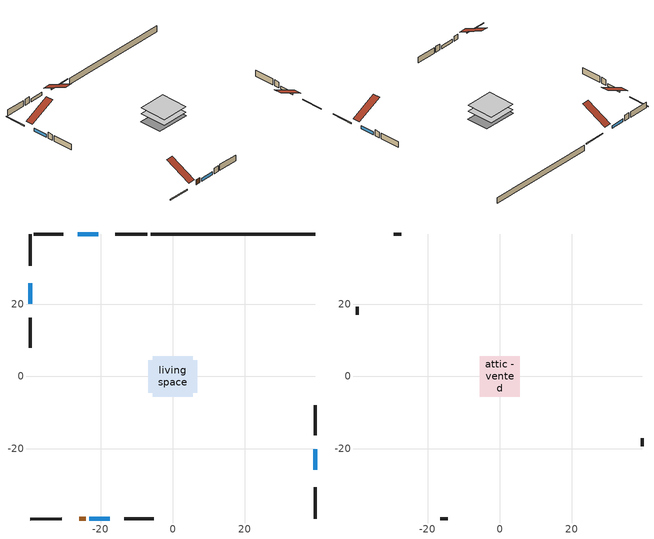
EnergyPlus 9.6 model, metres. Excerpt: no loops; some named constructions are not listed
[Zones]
living space
 floor adiabatic (AdiabaticFloorConstruction): -5.6,-5.6 -5.6,5.6 5.6,5.6 5.6,-5.6 z0.3
 floor foundation (Slab1 construction): -6.86,-4.57 -6.86,4.57 6.86,4.57 6.86,-4.57 z-2.13
 wall outside (RimJoistAreaBasement construction 1): -7.1,39.55 -15.91,39.55 z0.3:0.61
 wall outside (RimJoistAreaBasement construction 3): -39.55,-39.55 -30.74,-39.55 z0.3:0.61
 wall outside (RimJoistAreaBasement construction): -39.55,39.55 -39.55,30.74 z0.3:0.61
 wall outside (RimJoistAreaBasement construction 2): 39.55,-39.55 39.55,-30.74 z0.3:0.61
 wall outside (AdiabaticWallConstruction 1): -25.92,-39.55 -24.09,-39.55 z0.3:2.34
 wall outside (AdiabaticWallConstruction): 39.55,-25.92 39.55,-20.24 / -20.73,39.55 -26.41,39.55 / -23.16,-39.55 -17.48,-39.55 / -39.55,25.92 -39.55,20.24 z0.3:1.52
 wall outside (WallArea construction): -30.41,39.55 -38.62,39.55 / -13.48,-39.55 -5.27,-39.55 / -39.55,16.24 -39.55,8.03 / 39.55,-16.24 39.55,-8.03 z0.3:2.74
 wall foundation (FoundationWall1 construction): 39.55,39.55 -6.17,39.55 z-2.13:0.3
 window (WindowConstruction 2): 39.55,-25.92 39.55,-20.24 z0.3:1.52
 window (WindowConstruction): -20.73,39.55 -26.41,39.55 z0.3:1.52
 window (WindowConstruction 1): -23.16,-39.55 -17.48,-39.55 z0.3:1.52
 window (WindowConstruction 3): -39.55,25.92 -39.55,20.24 z0.3:1.52
 door (Door): -25.92,-39.55 -24.09,-39.55 z0.3:2.34
 ceiling adiabatic (AdiabaticFloorConstruction 1): 5.6,-5.6 5.6,5.6 -5.6,5.6 -5.6,-5.6 z0.3
attic - vented
 floor to living space (FrameFloor1 construction Reversed): -5.6,-5.6 -5.6,5.6 5.6,5.6 5.6,-5.6 z2.74
 wall outside (Wall2 construction): -27.34,39.55 -29.48,39.55 / -16.55,-39.55 -14.41,-39.55 / -39.55,19.31 -39.55,17.17 / 39.55,-19.31 39.55,-17.17 z0.3:2.74
 roof outside (Roof1 construction): -19.8,39.55,2.74 -19.8,28.96,8.04 -16.84,28.96,8.04 -16.84,39.55,2.74; -26.85,-39.55,2.74 -26.85,-28.96,8.04 -29.81,-28.96,8.04 -29.81,-39.55,2.74; -39.55,26.85,2.74 -28.96,26.85,8.04 -28.96,29.81,8.04 -39.55,29.81,2.74; 39.55,-26.85,2.74 28.96,-26.85,8.04 28.96,-29.81,8.04 39.55,-29.81,2.74
[Schedule:Day:Interval]
fridge allday11: No, 01:00, 0.675182, 02:00, 0.658303, 03:00, 0.641423, 04:00, 0.624544, 06:00, 0.607664, 07:00, 0.641423, 08:00, 0.675182, 10:00, 0.692062, 12:00, 0.675182, 15:00, 0.708942, 16:00, 0.692062, 17:00, 0.742701, 18:00, 0.810219, 19:00, 0.843978, 20:00, 0.810219, 21:00, 0.793339, 22:00, 0.77646, 23:00, 0.742701, 24:00, 0.692062
fridge allday12: No, 01:00, 0.610949, 02:00, 0.595675, 03:00, 0.580401, 04:00, 0.565128, 06:00, 0.549854, 07:00, 0.580401, 08:00, 0.610949, 10:00, 0.626223, 12:00, 0.610949, 15:00, 0.641496, 16:00, 0.626223, 17:00, 0.672044, 18:00, 0.733139, 19:00, 0.763686, 20:00, 0.733139, 21:00, 0.717865, 22:00, 0.702591, 23:00, 0.672044, 24:00, 0.626223
Schedule Day 9; Schedule Day 12; Schedule Day 13; cooling season schedule allday1; cooling season schedule allday11; Schedule Day 15; Schedule Day 16; Schedule Day 3; Schedule Day 4: No, 24:00, 0
misc plug loads schedule allday1; misc plug loads schedule allday12: No, 01:00, 0.655649, 02:00, 0.618183, 03:00, 0.599451, 04:00, 0.580718, 05:00, 0.599451, 06:00, 0.618183, 07:00, 0.693115, 08:00, 0.786779, 11:00, 0.805512, 12:00, 0.824245, 14:00, 0.842977, 15:00, 0.824245, 16:00, 0.86171, 17:00, 0.899176, 18:00, 0.974107, 19:00, 0.99284, 20:00, 0.936642, 21:00, 0.880443, 22:00, 0.842977, 23:00, 0.749313, 24:00, 0.674382
misc plug loads schedule allday2: No, 01:00, 0.660377, 02:00, 0.622642, 03:00, 0.603774, 04:00, 0.584906, 05:00, 0.603774, 06:00, 0.622642, 07:00, 0.698113, 08:00, 0.792453, 11:00, 0.811321, 12:00, 0.830189, 14:00, 0.849057, 15:00, 0.830189, 16:00, 0.867925, 17:00, 0.90566, 18:00, 0.981132, 19:00, 1, 20:00, 0.943396, 21:00, 0.886792, 22:00, 0.849057, 23:00, 0.754717, 24:00, 0.679245
misc plug loads schedule allday3; misc plug loads schedule allday5: No, 01:00, 0.521682, 02:00, 0.491872, 03:00, 0.476967, 04:00, 0.462062, 05:00, 0.476967, 06:00, 0.491872, 07:00, 0.551493, 08:00, 0.626019, 11:00, 0.640924, 12:00, 0.655829, 14:00, 0.670734, 15:00, 0.655829, 16:00, 0.68564, 17:00, 0.71545, 18:00, 0.775071, 19:00, 0.789976, 20:00, 0.745261, 21:00, 0.700545, 22:00, 0.670734, 23:00, 0.596208, 24:00, 0.536588
misc plug loads schedule allday4: No, 01:00, 0.519581, 02:00, 0.489891, 03:00, 0.475045, 04:00, 0.4602, 05:00, 0.475045, 06:00, 0.489891, 07:00, 0.549271, 08:00, 0.623497, 11:00, 0.638342, 12:00, 0.653187, 14:00, 0.668033, 15:00, 0.653187, 16:00, 0.682878, 17:00, 0.712568, 18:00, 0.771949, 19:00, 0.786794, 20:00, 0.742258, 21:00, 0.697723, 22:00, 0.668033, 23:00, 0.593807, 24:00, 0.534426
misc plug loads schedule allday6; misc plug loads schedule allday9: No, 01:00, 0.434473, 02:00, 0.409646, 03:00, 0.397232, 04:00, 0.384819, 05:00, 0.397232, 06:00, 0.409646, 07:00, 0.4593, 08:00, 0.521367, 11:00, 0.533781, 12:00, 0.546194, 14:00, 0.558608, 15:00, 0.546194, 16:00, 0.571021, 17:00, 0.595848, 18:00, 0.645502, 19:00, 0.657916, 20:00, 0.620675, 21:00, 0.583435, 22:00, 0.558608, 23:00, 0.49654, 24:00, 0.446886
misc plug loads schedule allday7: No, 01:00, 0.43132, 02:00, 0.406674, 03:00, 0.39435, 04:00, 0.382027, 05:00, 0.39435, 06:00, 0.406674, 07:00, 0.455967, 08:00, 0.517585, 11:00, 0.529908, 12:00, 0.542231, 14:00, 0.554555, 15:00, 0.542231, 16:00, 0.566878, 17:00, 0.591525, 18:00, 0.640819, 19:00, 0.653142, 20:00, 0.616172, 21:00, 0.579202, 22:00, 0.554555, 23:00, 0.492938, 24:00, 0.443644
misc plug loads schedule allday10: No, 01:00, 0.520106, 02:00, 0.490386, 03:00, 0.475526, 04:00, 0.460666, 05:00, 0.475526, 06:00, 0.490386, 07:00, 0.549827, 08:00, 0.624128, 11:00, 0.638988, 12:00, 0.653848, 14:00, 0.668708, 15:00, 0.653848, 16:00, 0.683568, 17:00, 0.713289, 18:00, 0.772729, 19:00, 0.787589, 20:00, 0.743009, 21:00, 0.698428, 22:00, 0.668708, 23:00, 0.594407, 24:00, 0.534966
misc plug loads schedule allday11: No, 01:00, 0.51853, 02:00, 0.4889, 03:00, 0.474085, 04:00, 0.45927, 05:00, 0.474085, 06:00, 0.4889, 07:00, 0.54816, 08:00, 0.622236, 11:00, 0.637051, 12:00, 0.651867, 14:00, 0.666682, 15:00, 0.651867, 16:00, 0.681497, 17:00, 0.711127, 18:00, 0.770388, 19:00, 0.785203, 20:00, 0.740757, 21:00, 0.696312, 22:00, 0.666682, 23:00, 0.592606, 24:00, 0.533345
misc tv schedule weekday1; misc tv schedule weekday12: No, 01:00, 0.101928, 02:00, 0.0495868, 03:00, 0.0247934, 04:00, 0.0192837, 05:00, 0.030303, 06:00, 0.0495868, 07:00, 0.0798898, 08:00, 0.110193, 09:00, 0.134986, 10:00, 0.15978, 11:00, 0.179063, 12:00, 0.198347, 13:00, 0.209366, 14:00, 0.236915, 15:00, 0.250689, 16:00, 0.280992, 17:00, 0.349862, 18:00, 0.429752, 19:00, 0.578512, 20:00, 0.809917, 21:00, 1, 22:00, 0.947658, 23:00, 0.573003, 24:00, 0.247934
misc tv schedule weekend1; misc tv schedule weekend12: No, 01:00, 0.0936057, 02:00, 0.0468029, 03:00, 0.0255288, 04:00, 0.0170192, 05:00, 0.0234014, 06:00, 0.0297836, 07:00, 0.0510577, 08:00, 0.0914783, 09:00, 0.151046, 10:00, 0.199976, 11:00, 0.238269, 12:00, 0.261671, 13:00, 0.280817, 14:00, 0.331875, 15:00, 0.378678, 16:00, 0.416971, 17:00, 0.438245, 18:00, 0.453137, 19:00, 0.533978, 20:00, 0.702043, 21:00, 0.825432, 22:00, 0.76161, 23:00, 0.480793, 24:00, 0.219123
misc tv schedule weekday2: No, 01:00, 0.101211, 02:00, 0.0492379, 03:00, 0.0246189, 04:00, 0.0191481, 05:00, 0.0300898, 06:00, 0.0492379, 07:00, 0.0793277, 08:00, 0.109418, 09:00, 0.134036, 10:00, 0.158655, 11:00, 0.177803, 12:00, 0.196952, 13:00, 0.207893, 14:00, 0.235248, 15:00, 0.248925, 16:00, 0.279015, 17:00, 0.347401, 18:00, 0.426728, 19:00, 0.574442, 20:00, 0.804219, 21:00, 0.992964, 22:00, 0.940991, 23:00, 0.568971, 24:00, 0.246189
misc tv schedule weekend2: No, 01:00, 0.0929471, 02:00, 0.0464736, 03:00, 0.0253492, 04:00, 0.0168995, 05:00, 0.0232368, 06:00, 0.0295741, 07:00, 0.0506984, 08:00, 0.0908347, 09:00, 0.149983, 10:00, 0.198569, 11:00, 0.236593, 12:00, 0.259829, 13:00, 0.278841, 14:00, 0.32954, 15:00, 0.376013, 16:00, 0.414037, 17:00, 0.435162, 18:00, 0.449949, 19:00, 0.530221, 20:00, 0.697103, 21:00, 0.819625, 22:00, 0.756252, 23:00, 0.47741, 24:00, 0.217581
misc tv schedule weekday3; misc tv schedule weekday5: No, 01:00, 0.0861505, 02:00, 0.0419111, 03:00, 0.0209555, 04:00, 0.0162988, 05:00, 0.0256123, 06:00, 0.0419111, 07:00, 0.0675234, 08:00, 0.0931357, 09:00, 0.114091, 10:00, 0.135047, 11:00, 0.151346, 12:00, 0.167644, 13:00, 0.176958, 14:00, 0.200242, 15:00, 0.211884, 16:00, 0.237496, 17:00, 0.295706, 18:00, 0.363229, 19:00, 0.488963, 20:00, 0.684548, 21:00, 0.845207, 22:00, 0.800967, 23:00, 0.484306, 24:00, 0.209555
misc tv schedule weekend3; misc tv schedule weekend5: No, 01:00, 0.0791162, 02:00, 0.0395581, 03:00, 0.0215771, 04:00, 0.0143848, 05:00, 0.019779, 06:00, 0.0251733, 07:00, 0.0431543, 08:00, 0.0773181, 09:00, 0.127665, 10:00, 0.169021, 11:00, 0.201387, 12:00, 0.221166, 13:00, 0.237349, 14:00, 0.280503, 15:00, 0.320061, 16:00, 0.352427, 17:00, 0.370408, 18:00, 0.382994, 19:00, 0.451322, 20:00, 0.593371, 21:00, 0.697661, 22:00, 0.643718, 23:00, 0.40637, 24:00, 0.185204
misc tv schedule weekend4: No, 01:00, 0.0797748, 02:00, 0.0398874, 03:00, 0.0217568, 04:00, 0.0145045, 05:00, 0.0199437, 06:00, 0.0253829, 07:00, 0.0435135, 08:00, 0.0779617, 09:00, 0.128728, 10:00, 0.170428, 11:00, 0.203063, 12:00, 0.223007, 13:00, 0.239324, 14:00, 0.282838, 15:00, 0.322725, 16:00, 0.355361, 17:00, 0.373491, 18:00, 0.386183, 19:00, 0.455079, 20:00, 0.598311, 21:00, 0.703469, 22:00, 0.649077, 23:00, 0.409752, 24:00, 0.186746
misc tv schedule weekday4: No, 01:00, 0.0868677, 02:00, 0.04226, 03:00, 0.02113, 04:00, 0.0164344, 05:00, 0.0258255, 06:00, 0.04226, 07:00, 0.0680855, 08:00, 0.093911, 09:00, 0.115041, 10:00, 0.136171, 11:00, 0.152605, 12:00, 0.16904, 13:00, 0.178431, 14:00, 0.201909, 15:00, 0.213648, 16:00, 0.239473, 17:00, 0.298168, 18:00, 0.366253, 19:00, 0.493033, 20:00, 0.690246, 21:00, 0.852243, 22:00, 0.807635, 23:00, 0.488337, 24:00, 0.2113
misc tv schedule weekday6; misc tv schedule weekday9: No, 01:00, 0.0890192, 02:00, 0.0433067, 03:00, 0.0216533, 04:00, 0.0168415, 05:00, 0.0264652, 06:00, 0.0433067, 07:00, 0.0697718, 08:00, 0.096237, 09:00, 0.11789, 10:00, 0.139544, 11:00, 0.156385, 12:00, 0.173227, 13:00, 0.18285, 14:00, 0.20691, 15:00, 0.218939, 16:00, 0.245404, 17:00, 0.305553, 18:00, 0.375324, 19:00, 0.505244, 20:00, 0.707342, 21:00, 0.873351, 22:00, 0.827638, 23:00, 0.500432, 24:00, 0.216533
misc tv schedule weekend6; misc tv schedule weekend9: No, 01:00, 0.0817507, 02:00, 0.0408753, 03:00, 0.0222956, 04:00, 0.0148638, 05:00, 0.0204377, 06:00, 0.0260116, 07:00, 0.0445913, 08:00, 0.0798927, 09:00, 0.131916, 10:00, 0.174649, 11:00, 0.208093, 12:00, 0.22853, 13:00, 0.245252, 14:00, 0.289843, 15:00, 0.330719, 16:00, 0.364162, 17:00, 0.382742, 18:00, 0.395748, 19:00, 0.46635, 20:00, 0.61313, 21:00, 0.720892, 22:00, 0.665153, 23:00, 0.419901, 24:00, 0.191371
misc tv schedule weekend7: No, 01:00, 0.0819976, 02:00, 0.0409988, 03:00, 0.022363, 04:00, 0.0149087, 05:00, 0.0204994, 06:00, 0.0260902, 07:00, 0.044726, 08:00, 0.0801341, 09:00, 0.132314, 10:00, 0.175177, 11:00, 0.208721, 12:00, 0.229221, 13:00, 0.245993, 14:00, 0.290719, 15:00, 0.331718, 16:00, 0.365262, 17:00, 0.383898, 18:00, 0.396943, 19:00, 0.467759, 20:00, 0.614982, 21:00, 0.72307, 22:00, 0.667163, 23:00, 0.42117, 24:00, 0.191949
misc tv schedule weekday7: No, 01:00, 0.0892882, 02:00, 0.0434375, 03:00, 0.0217187, 04:00, 0.0168924, 05:00, 0.0265451, 06:00, 0.0434375, 07:00, 0.0699826, 08:00, 0.0965278, 09:00, 0.118247, 10:00, 0.139965, 11:00, 0.156858, 12:00, 0.17375, 13:00, 0.183403, 14:00, 0.207535, 15:00, 0.219601, 16:00, 0.246146, 17:00, 0.306476, 18:00, 0.376458, 19:00, 0.506771, 20:00, 0.709479, 21:00, 0.875989, 22:00, 0.830139, 23:00, 0.501944, 24:00, 0.217187
misc tv schedule weekday8: No, 01:00, 0.0860609, 02:00, 0.0418675, 03:00, 0.0209337, 04:00, 0.0162818, 05:00, 0.0255857, 06:00, 0.0418675, 07:00, 0.0674531, 08:00, 0.0930388, 09:00, 0.113973, 10:00, 0.134906, 11:00, 0.151188, 12:00, 0.16747, 13:00, 0.176774, 14:00, 0.200033, 15:00, 0.211663, 16:00, 0.237249, 17:00, 0.295398, 18:00, 0.362851, 19:00, 0.488454, 20:00, 0.683835, 21:00, 0.844327, 22:00, 0.800134, 23:00, 0.483802, 24:00, 0.209337
misc tv schedule weekend8: No, 01:00, 0.0790339, 02:00, 0.0395169, 03:00, 0.0215547, 04:00, 0.0143698, 05:00, 0.0197585, 06:00, 0.0251471, 07:00, 0.0431094, 08:00, 0.0772376, 09:00, 0.127532, 10:00, 0.168845, 11:00, 0.201177, 12:00, 0.220936, 13:00, 0.237102, 14:00, 0.280211, 15:00, 0.319728, 16:00, 0.35206, 17:00, 0.370022, 18:00, 0.382596, 19:00, 0.450852, 20:00, 0.592754, 21:00, 0.696935, 22:00, 0.643048, 23:00, 0.405947, 24:00, 0.185011
misc tv schedule weekday10: No, 01:00, 0.0777237, 02:00, 0.0378116, 03:00, 0.0189058, 04:00, 0.0147045, 05:00, 0.0231071, 06:00, 0.0378116, 07:00, 0.0609186, 08:00, 0.0840257, 09:00, 0.102931, 10:00, 0.121837, 11:00, 0.136542, 12:00, 0.151246, 13:00, 0.159649, 14:00, 0.180655, 15:00, 0.191158, 16:00, 0.214265, 17:00, 0.266782, 18:00, 0.3277, 19:00, 0.441135, 20:00, 0.617589, 21:00, 0.762533, 22:00, 0.722621, 23:00, 0.436933, 24:00, 0.189058
misc tv schedule weekend10: No, 01:00, 0.0713775, 02:00, 0.0356887, 03:00, 0.0194666, 04:00, 0.0129777, 05:00, 0.0178444, 06:00, 0.022711, 07:00, 0.0389332, 08:00, 0.0697552, 09:00, 0.115177, 10:00, 0.152488, 11:00, 0.181688, 12:00, 0.199532, 13:00, 0.214132, 14:00, 0.253066, 15:00, 0.288754, 16:00, 0.317954, 17:00, 0.334176, 18:00, 0.345532, 19:00, 0.407176, 20:00, 0.535331, 21:00, 0.629419, 22:00, 0.580753, 23:00, 0.366621, 24:00, 0.167088
misc tv schedule weekday11: No, 01:00, 0.0770962, 02:00, 0.0375063, 03:00, 0.0187531, 04:00, 0.0145858, 05:00, 0.0229205, 06:00, 0.0375063, 07:00, 0.0604268, 08:00, 0.0833473, 09:00, 0.1021, 10:00, 0.120854, 11:00, 0.135439, 12:00, 0.150025, 13:00, 0.15836, 14:00, 0.179197, 15:00, 0.189615, 16:00, 0.212536, 17:00, 0.264628, 18:00, 0.325054, 19:00, 0.437573, 20:00, 0.612602, 21:00, 0.756376, 22:00, 0.716786, 23:00, 0.433406, 24:00, 0.187531
misc tv schedule weekend11: No, 01:00, 0.0708012, 02:00, 0.0354006, 03:00, 0.0193094, 04:00, 0.0128729, 05:00, 0.0177003, 06:00, 0.0225276, 07:00, 0.0386188, 08:00, 0.0691921, 09:00, 0.114247, 10:00, 0.151257, 11:00, 0.180221, 12:00, 0.197921, 13:00, 0.212404, 14:00, 0.251022, 15:00, 0.286423, 16:00, 0.315387, 17:00, 0.331478, 18:00, 0.342742, 19:00, 0.403889, 20:00, 0.531009, 21:00, 0.624338, 22:00, 0.576064, 23:00, 0.363661, 24:00, 0.165739
cooling season schedule allday5; natural vent avail schedule day: No, 24:00, 1
exterior lighting schedule weekday1; exterior lighting schedule weekday12: No, 05:00, 0.434959, 06:00, 0.349858, 07:00, 0.330947, 08:00, 0.321491, 09:00, 0.312035, 10:00, 0.264757, 11:00, 0.208024, 12:00, 0.141834, 13:00, 0.113467, 15:00, 0.104012, 16:00, 0.113467, 17:00, 0.179657, 18:00, 0.349858, 19:00, 0.463325, 20:00, 0.614615, 21:00, 0.860461, 22:00, 0.99284, 23:00, 0.860461, 24:00, 0.595704
exterior lighting schedule weekday10: No, 05:00, 0.345039, 06:00, 0.277532, 07:00, 0.26253, 08:00, 0.255029, 09:00, 0.247528, 10:00, 0.210024, 11:00, 0.165019, 12:00, 0.112513, 13:00, 0.0900102, 15:00, 0.0825094, 16:00, 0.0900102, 17:00, 0.142516, 18:00, 0.277532, 19:00, 0.367542, 20:00, 0.487555, 21:00, 0.682578, 22:00, 0.787589, 23:00, 0.682578, 24:00, 0.472554
exterior lighting schedule weekday11: No, 05:00, 0.343994, 06:00, 0.276691, 07:00, 0.261734, 08:00, 0.254256, 09:00, 0.246778, 10:00, 0.209387, 11:00, 0.164519, 12:00, 0.112172, 13:00, 0.0897375, 15:00, 0.0822593, 16:00, 0.0897375, 17:00, 0.142084, 18:00, 0.276691, 19:00, 0.366428, 20:00, 0.486078, 21:00, 0.680509, 22:00, 0.785203, 23:00, 0.680509, 24:00, 0.471122
exterior lighting schedule weekday2: No, 05:00, 0.438095, 06:00, 0.352381, 07:00, 0.333333, 08:00, 0.32381, 09:00, 0.314286, 10:00, 0.266667, 11:00, 0.209524, 12:00, 0.142857, 13:00, 0.114286, 15:00, 0.104762, 16:00, 0.114286, 17:00, 0.180952, 18:00, 0.352381, 19:00, 0.466667, 20:00, 0.619048, 21:00, 0.866667, 22:00, 1, 23:00, 0.866667, 24:00, 0.6
exterior lighting schedule weekday3; exterior lighting schedule weekday5: No, 05:00, 0.346085, 06:00, 0.278373, 07:00, 0.263325, 08:00, 0.255802, 09:00, 0.248278, 10:00, 0.21066, 11:00, 0.165519, 12:00, 0.112854, 13:00, 0.090283, 15:00, 0.0827594, 16:00, 0.090283, 17:00, 0.142948, 18:00, 0.278373, 19:00, 0.368656, 20:00, 0.489033, 21:00, 0.684646, 22:00, 0.789976, 23:00, 0.684646, 24:00, 0.473986
exterior lighting schedule weekday4: No, 05:00, 0.344691, 06:00, 0.277251, 07:00, 0.262265, 08:00, 0.254771, 09:00, 0.247278, 10:00, 0.209812, 11:00, 0.164852, 12:00, 0.112399, 13:00, 0.0899193, 15:00, 0.082426, 16:00, 0.0899193, 17:00, 0.142372, 18:00, 0.277251, 19:00, 0.367171, 20:00, 0.487063, 21:00, 0.681888, 22:00, 0.786794, 23:00, 0.681888, 24:00, 0.472076
exterior lighting schedule weekday6; exterior lighting schedule weekday9: No, 05:00, 0.28823, 06:00, 0.231837, 07:00, 0.219305, 08:00, 0.213039, 09:00, 0.206773, 10:00, 0.175444, 11:00, 0.137849, 12:00, 0.093988, 13:00, 0.0751904, 15:00, 0.0689245, 16:00, 0.0751904, 17:00, 0.119051, 18:00, 0.231837, 19:00, 0.307027, 20:00, 0.407281, 21:00, 0.570194, 22:00, 0.657916, 23:00, 0.570194, 24:00, 0.394749
exterior lighting schedule weekday7: No, 05:00, 0.286139, 06:00, 0.230155, 07:00, 0.217714, 08:00, 0.211494, 09:00, 0.205273, 10:00, 0.174171, 11:00, 0.136849, 12:00, 0.0933061, 13:00, 0.0746448, 15:00, 0.0684244, 16:00, 0.0746448, 17:00, 0.118188, 18:00, 0.230155, 19:00, 0.3048, 20:00, 0.404326, 21:00, 0.566057, 22:00, 0.653142, 23:00, 0.566057, 24:00, 0.391885
exterior lighting schedule weekend1; exterior lighting schedule weekend12: No, 02:00, 0.434959, 04:00, 0.425503, 05:00, 0.434959, 06:00, 0.425503, 07:00, 0.416047, 08:00, 0.38768, 09:00, 0.340402, 10:00, 0.283669, 11:00, 0.226935, 12:00, 0.15129, 13:00, 0.113467, 15:00, 0.104012, 16:00, 0.113467, 17:00, 0.179657, 18:00, 0.359314, 19:00, 0.45387, 20:00, 0.567337, 21:00, 0.784816, 22:00, 0.926651, 23:00, 0.803728, 24:00, 0.557882
exterior lighting schedule weekend10: No, 02:00, 0.345039, 04:00, 0.337538, 05:00, 0.345039, 06:00, 0.337538, 07:00, 0.330038, 08:00, 0.307535, 09:00, 0.270031, 10:00, 0.225026, 11:00, 0.18002, 12:00, 0.120014, 13:00, 0.0900102, 15:00, 0.0825094, 16:00, 0.0900102, 17:00, 0.142516, 18:00, 0.285032, 19:00, 0.360041, 20:00, 0.450051, 21:00, 0.622571, 22:00, 0.735084, 23:00, 0.637572, 24:00, 0.44255
exterior lighting schedule weekend11: No, 02:00, 0.343994, 04:00, 0.336516, 05:00, 0.343994, 06:00, 0.336516, 07:00, 0.329037, 08:00, 0.306603, 09:00, 0.269212, 10:00, 0.224344, 11:00, 0.179475, 12:00, 0.11965, 13:00, 0.0897375, 15:00, 0.0822593, 16:00, 0.0897375, 17:00, 0.142084, 18:00, 0.284169, 19:00, 0.35895, 20:00, 0.448687, 21:00, 0.620684, 22:00, 0.732856, 23:00, 0.63564, 24:00, 0.441209
exterior lighting schedule weekend2: No, 02:00, 0.438095, 04:00, 0.428571, 05:00, 0.438095, 06:00, 0.428571, 07:00, 0.419048, 08:00, 0.390476, 09:00, 0.342857, 10:00, 0.285714, 11:00, 0.228571, 12:00, 0.152381, 13:00, 0.114286, 15:00, 0.104762, 16:00, 0.114286, 17:00, 0.180952, 18:00, 0.361905, 19:00, 0.457143, 20:00, 0.571429, 21:00, 0.790476, 22:00, 0.933333, 23:00, 0.809524, 24:00, 0.561905
exterior lighting schedule weekend3; exterior lighting schedule weekend5: No, 02:00, 0.346085, 04:00, 0.338561, 05:00, 0.346085, 06:00, 0.338561, 07:00, 0.331038, 08:00, 0.308467, 09:00, 0.270849, 10:00, 0.225707, 11:00, 0.180566, 12:00, 0.120377, 13:00, 0.090283, 15:00, 0.0827594, 16:00, 0.090283, 17:00, 0.142948, 18:00, 0.285896, 19:00, 0.361132, 20:00, 0.451415, 21:00, 0.624457, 22:00, 0.737311, 23:00, 0.639504, 24:00, 0.443891
exterior lighting schedule weekend4: No, 02:00, 0.344691, 04:00, 0.337197, 05:00, 0.344691, 06:00, 0.337197, 07:00, 0.329704, 08:00, 0.307224, 09:00, 0.269758, 10:00, 0.224798, 11:00, 0.179839, 12:00, 0.119892, 13:00, 0.0899193, 15:00, 0.082426, 16:00, 0.0899193, 17:00, 0.142372, 18:00, 0.284744, 19:00, 0.359677, 20:00, 0.449597, 21:00, 0.621942, 22:00, 0.734341, 23:00, 0.636928, 24:00, 0.442103
exterior lighting schedule weekend6; exterior lighting schedule weekend9: No, 02:00, 0.28823, 04:00, 0.281964, 05:00, 0.28823, 06:00, 0.281964, 07:00, 0.275698, 08:00, 0.2569, 09:00, 0.225571, 10:00, 0.187976, 11:00, 0.150381, 12:00, 0.100254, 13:00, 0.0751904, 15:00, 0.0689245, 16:00, 0.0751904, 17:00, 0.119051, 18:00, 0.238103, 19:00, 0.300761, 20:00, 0.375952, 21:00, 0.520067, 22:00, 0.614055, 23:00, 0.532598, 24:00, 0.369686
exterior lighting schedule weekend7: No, 02:00, 0.286139, 04:00, 0.279918, 05:00, 0.286139, 06:00, 0.279918, 07:00, 0.273698, 08:00, 0.255037, 09:00, 0.223935, 10:00, 0.186612, 11:00, 0.14929, 12:00, 0.0995265, 13:00, 0.0746448, 15:00, 0.0684244, 16:00, 0.0746448, 17:00, 0.118188, 18:00, 0.236375, 19:00, 0.298579, 20:00, 0.373224, 21:00, 0.516294, 22:00, 0.6096, 23:00, 0.528734, 24:00, 0.367004
trans schedule winter=0.85 summer=0.7 allday1; trans schedule winter=0.85 summer=0.7 allday11: No, 24:00, 0.85
trans schedule winter=0.85 summer=0.7 allday5: No, 24:00, 0.7
[Schedule:Week:Daily]
fridge Week Rule - Nov25-Dec1: fridge allday11, fridge allday11, fridge allday11, fridge allday11, fridge allday11, fridge allday11, fridge allday12, Schedule Day 9, Schedule Day 9, Schedule Day 9, Schedule Day 9, Schedule Day 9
fridge Week Rule - Dec2-Dec31: fridge allday12, fridge allday12, fridge allday12, fridge allday12, fridge allday12, fridge allday12, fridge allday12, Schedule Day 9, Schedule Day 9, Schedule Day 9, Schedule Day 9, Schedule Day 9
misc plug loads schedule Week Rule - Jan1-Jan27: misc plug loads schedule allday1, misc plug loads schedule allday1, misc plug loads schedule allday1, misc plug loads schedule allday1, misc plug loads schedule allday1, misc plug loads schedule allday1, misc plug loads schedule allday1, Schedule Day 12, Schedule Day 12, Schedule Day 12, Schedule Day 12, Schedule Day 12
misc plug loads schedule Week Rule - Jan28-Feb3: misc plug loads schedule allday1, misc plug loads schedule allday1, misc plug loads schedule allday1, misc plug loads schedule allday1, misc plug loads schedule allday2, misc plug loads schedule allday2, misc plug loads schedule allday2, Schedule Day 12, Schedule Day 12, Schedule Day 12, Schedule Day 12, Schedule Day 12
misc plug loads schedule Week Rule - Feb4-Feb24: misc plug loads schedule allday2, misc plug loads schedule allday2, misc plug loads schedule allday2, misc plug loads schedule allday2, misc plug loads schedule allday2, misc plug loads schedule allday2, misc plug loads schedule allday2, Schedule Day 12, Schedule Day 12, Schedule Day 12, Schedule Day 12, Schedule Day 12
misc plug loads schedule Week Rule - Feb25-Mar3: misc plug loads schedule allday2, misc plug loads schedule allday2, misc plug loads schedule allday2, misc plug loads schedule allday2, misc plug loads schedule allday3, misc plug loads schedule allday3, misc plug loads schedule allday3, Schedule Day 12, Schedule Day 12, Schedule Day 12, Schedule Day 12, Schedule Day 12
misc plug loads schedule Week Rule - Mar4-Mar31: misc plug loads schedule allday3, misc plug loads schedule allday3, misc plug loads schedule allday3, misc plug loads schedule allday3, misc plug loads schedule allday3, misc plug loads schedule allday3, misc plug loads schedule allday3, Schedule Day 12, Schedule Day 12, Schedule Day 12, Schedule Day 12, Schedule Day 12
misc plug loads schedule Week Rule - Apr1-Apr28: misc plug loads schedule allday4, misc plug loads schedule allday4, misc plug loads schedule allday4, misc plug loads schedule allday4, misc plug loads schedule allday4, misc plug loads schedule allday4, misc plug loads schedule allday4, Schedule Day 12, Schedule Day 12, Schedule Day 12, Schedule Day 12, Schedule Day 12
misc plug loads schedule Week Rule - Apr29-May5: misc plug loads schedule allday4, misc plug loads schedule allday4, misc plug loads schedule allday5, misc plug loads schedule allday5, misc plug loads schedule allday5, misc plug loads schedule allday5, misc plug loads schedule allday5, Schedule Day 12, Schedule Day 12, Schedule Day 12, Schedule Day 12, Schedule Day 12
misc plug loads schedule Week Rule - May6-May26: misc plug loads schedule allday5, misc plug loads schedule allday5, misc plug loads schedule allday5, misc plug loads schedule allday5, misc plug loads schedule allday5, misc plug loads schedule allday5, misc plug loads schedule allday5, Schedule Day 12, Schedule Day 12, Schedule Day 12, Schedule Day 12, Schedule Day 12
misc plug loads schedule Week Rule - May27-Jun2: misc plug loads schedule allday5, misc plug loads schedule allday5, misc plug loads schedule allday5, misc plug loads schedule allday5, misc plug loads schedule allday5, misc plug loads schedule allday6, misc plug loads schedule allday6, Schedule Day 12, Schedule Day 12, Schedule Day 12, Schedule Day 12, Schedule Day 12
misc plug loads schedule Week Rule - Jun3-Jun30: misc plug loads schedule allday6, misc plug loads schedule allday6, misc plug loads schedule allday6, misc plug loads schedule allday6, misc plug loads schedule allday6, misc plug loads schedule allday6, misc plug loads schedule allday6, Schedule Day 12, Schedule Day 12, Schedule Day 12, Schedule Day 12, Schedule Day 12
misc plug loads schedule Week Rule - Jul1-Aug25: misc plug loads schedule allday7, misc plug loads schedule allday7, misc plug loads schedule allday7, misc plug loads schedule allday7, misc plug loads schedule allday7, misc plug loads schedule allday7, misc plug loads schedule allday7, Schedule Day 12, Schedule Day 12, Schedule Day 12, Schedule Day 12, Schedule Day 12
misc plug loads schedule Week Rule - Aug26-Sep1: misc plug loads schedule allday7, misc plug loads schedule allday7, misc plug loads schedule allday7, misc plug loads schedule allday7, misc plug loads schedule allday7, misc plug loads schedule allday7, misc plug loads schedule allday9, Schedule Day 12, Schedule Day 12, Schedule Day 12, Schedule Day 12, Schedule Day 12
misc plug loads schedule Week Rule - Sep2-Sep29: misc plug loads schedule allday9, misc plug loads schedule allday9, misc plug loads schedule allday9, misc plug loads schedule allday9, misc plug loads schedule allday9, misc plug loads schedule allday9, misc plug loads schedule allday9, Schedule Day 12, Schedule Day 12, Schedule Day 12, Schedule Day 12, Schedule Day 12
misc plug loads schedule Week Rule - Sep30-Oct6: misc plug loads schedule allday9, misc plug loads schedule allday10, misc plug loads schedule allday10, misc plug loads schedule allday10, misc plug loads schedule allday10, misc plug loads schedule allday10, misc plug loads schedule allday10, Schedule Day 12, Schedule Day 12, Schedule Day 12, Schedule Day 12, Schedule Day 12
misc plug loads schedule Week Rule - Oct7-Oct27: misc plug loads schedule allday10, misc plug loads schedule allday10, misc plug loads schedule allday10, misc plug loads schedule allday10, misc plug loads schedule allday10, misc plug loads schedule allday10, misc plug loads schedule allday10, Schedule Day 12, Schedule Day 12, Schedule Day 12, Schedule Day 12, Schedule Day 12
misc plug loads schedule Week Rule - Oct28-Nov3: misc plug loads schedule allday10, misc plug loads schedule allday10, misc plug loads schedule allday10, misc plug loads schedule allday10, misc plug loads schedule allday11, misc plug loads schedule allday11, misc plug loads schedule allday11, Schedule Day 12, Schedule Day 12, Schedule Day 12, Schedule Day 12, Schedule Day 12
misc plug loads schedule Week Rule - Nov4-Nov24: misc plug loads schedule allday11, misc plug loads schedule allday11, misc plug loads schedule allday11, misc plug loads schedule allday11, misc plug loads schedule allday11, misc plug loads schedule allday11, misc plug loads schedule allday11, Schedule Day 12, Schedule Day 12, Schedule Day 12, Schedule Day 12, Schedule Day 12
misc plug loads schedule Week Rule - Nov25-Dec1: misc plug loads schedule allday11, misc plug loads schedule allday11, misc plug loads schedule allday11, misc plug loads schedule allday11, misc plug loads schedule allday11, misc plug loads schedule allday11, misc plug loads schedule allday12, Schedule Day 12, Schedule Day 12, Schedule Day 12, Schedule Day 12, Schedule Day 12
misc plug loads schedule Week Rule - Dec2-Dec31: misc plug loads schedule allday12, misc plug loads schedule allday12, misc plug loads schedule allday12, misc plug loads schedule allday12, misc plug loads schedule allday12, misc plug loads schedule allday12, misc plug loads schedule allday12, Schedule Day 12, Schedule Day 12, Schedule Day 12, Schedule Day 12, Schedule Day 12
misc tv schedule Week Rule - Jan1-Jan6: misc tv schedule weekday1, misc tv schedule weekday1, misc tv schedule weekday1, misc tv schedule weekday1, misc tv schedule weekday1, misc tv schedule weekday1, misc tv schedule weekend1, Schedule Day 13, Schedule Day 13, Schedule Day 13, Schedule Day 13, Schedule Day 13
misc tv schedule Week Rule - Jan7-Jan27: misc tv schedule weekend1, misc tv schedule weekday1, misc tv schedule weekday1, misc tv schedule weekday1, misc tv schedule weekday1, misc tv schedule weekday1, misc tv schedule weekend1, Schedule Day 13, Schedule Day 13, Schedule Day 13, Schedule Day 13, Schedule Day 13
misc tv schedule Week Rule - Jan28-Feb3: misc tv schedule weekend1, misc tv schedule weekday1, misc tv schedule weekday1, misc tv schedule weekday1, misc tv schedule weekday2, misc tv schedule weekday2, misc tv schedule weekend2, Schedule Day 13, Schedule Day 13, Schedule Day 13, Schedule Day 13, Schedule Day 13
misc tv schedule Week Rule - Feb4-Feb24: misc tv schedule weekend2, misc tv schedule weekday2, misc tv schedule weekday2, misc tv schedule weekday2, misc tv schedule weekday2, misc tv schedule weekday2, misc tv schedule weekend2, Schedule Day 13, Schedule Day 13, Schedule Day 13, Schedule Day 13, Schedule Day 13
misc tv schedule Week Rule - Feb25-Mar3: misc tv schedule weekend2, misc tv schedule weekday2, misc tv schedule weekday2, misc tv schedule weekday2, misc tv schedule weekday3, misc tv schedule weekday3, misc tv schedule weekend3, Schedule Day 13, Schedule Day 13, Schedule Day 13, Schedule Day 13, Schedule Day 13
misc tv schedule Week Rule - Mar4-Mar31: misc tv schedule weekend3, misc tv schedule weekday3, misc tv schedule weekday3, misc tv schedule weekday3, misc tv schedule weekday3, misc tv schedule weekday3, misc tv schedule weekend3, Schedule Day 13, Schedule Day 13, Schedule Day 13, Schedule Day 13, Schedule Day 13
misc tv schedule Week Rule - Apr1-Apr28: misc tv schedule weekend4, misc tv schedule weekday4, misc tv schedule weekday4, misc tv schedule weekday4, misc tv schedule weekday4, misc tv schedule weekday4, misc tv schedule weekend4, Schedule Day 13, Schedule Day 13, Schedule Day 13, Schedule Day 13, Schedule Day 13
misc tv schedule Week Rule - Apr29-May5: misc tv schedule weekend4, misc tv schedule weekday4, misc tv schedule weekday5, misc tv schedule weekday5, misc tv schedule weekday5, misc tv schedule weekday5, misc tv schedule weekend5, Schedule Day 13, Schedule Day 13, Schedule Day 13, Schedule Day 13, Schedule Day 13
misc tv schedule Week Rule - May6-May26: misc tv schedule weekend5, misc tv schedule weekday5, misc tv schedule weekday5, misc tv schedule weekday5, misc tv schedule weekday5, misc tv schedule weekday5, misc tv schedule weekend5, Schedule Day 13, Schedule Day 13, Schedule Day 13, Schedule Day 13, Schedule Day 13
misc tv schedule Week Rule - May27-Jun2: misc tv schedule weekend5, misc tv schedule weekday5, misc tv schedule weekday5, misc tv schedule weekday5, misc tv schedule weekday5, misc tv schedule weekday6, misc tv schedule weekend6, Schedule Day 13, Schedule Day 13, Schedule Day 13, Schedule Day 13, Schedule Day 13
misc tv schedule Week Rule - Jun3-Jun30: misc tv schedule weekend6, misc tv schedule weekday6, misc tv schedule weekday6, misc tv schedule weekday6, misc tv schedule weekday6, misc tv schedule weekday6, misc tv schedule weekend6, Schedule Day 13, Schedule Day 13, Schedule Day 13, Schedule Day 13, Schedule Day 13
misc tv schedule Week Rule - Jul1-Jul28: misc tv schedule weekend7, misc tv schedule weekday7, misc tv schedule weekday7, misc tv schedule weekday7, misc tv schedule weekday7, misc tv schedule weekday7, misc tv schedule weekend7, Schedule Day 13, Schedule Day 13, Schedule Day 13, Schedule Day 13, Schedule Day 13
misc tv schedule Week Rule - Jul29-Aug4: misc tv schedule weekend7, misc tv schedule weekday7, misc tv schedule weekday7, misc tv schedule weekday8, misc tv schedule weekday8, misc tv schedule weekday8, misc tv schedule weekend8, Schedule Day 13, Schedule Day 13, Schedule Day 13, Schedule Day 13, Schedule Day 13
misc tv schedule Week Rule - Aug5-Aug25: misc tv schedule weekend8, misc tv schedule weekday8, misc tv schedule weekday8, misc tv schedule weekday8, misc tv schedule weekday8, misc tv schedule weekday8, misc tv schedule weekend8, Schedule Day 13, Schedule Day 13, Schedule Day 13, Schedule Day 13, Schedule Day 13
misc tv schedule Week Rule - Aug26-Sep1: misc tv schedule weekend8, misc tv schedule weekday8, misc tv schedule weekday8, misc tv schedule weekday8, misc tv schedule weekday8, misc tv schedule weekday8, misc tv schedule weekend9, Schedule Day 13, Schedule Day 13, Schedule Day 13, Schedule Day 13, Schedule Day 13
misc tv schedule Week Rule - Sep2-Sep29: misc tv schedule weekend9, misc tv schedule weekday9, misc tv schedule weekday9, misc tv schedule weekday9, misc tv schedule weekday9, misc tv schedule weekday9, misc tv schedule weekend9, Schedule Day 13, Schedule Day 13, Schedule Day 13, Schedule Day 13, Schedule Day 13
misc tv schedule Week Rule - Sep30-Oct6: misc tv schedule weekend9, misc tv schedule weekday10, misc tv schedule weekday10, misc tv schedule weekday10, misc tv schedule weekday10, misc tv schedule weekday10, misc tv schedule weekend10, Schedule Day 13, Schedule Day 13, Schedule Day 13, Schedule Day 13, Schedule Day 13
misc tv schedule Week Rule - Oct7-Oct27: misc tv schedule weekend10, misc tv schedule weekday10, misc tv schedule weekday10, misc tv schedule weekday10, misc tv schedule weekday10, misc tv schedule weekday10, misc tv schedule weekend10, Schedule Day 13, Schedule Day 13, Schedule Day 13, Schedule Day 13, Schedule Day 13
misc tv schedule Week Rule - Oct28-Nov3: misc tv schedule weekend10, misc tv schedule weekday10, misc tv schedule weekday10, misc tv schedule weekday10, misc tv schedule weekday11, misc tv schedule weekday11, misc tv schedule weekend11, Schedule Day 13, Schedule Day 13, Schedule Day 13, Schedule Day 13, Schedule Day 13
misc tv schedule Week Rule - Nov4-Nov24: misc tv schedule weekend11, misc tv schedule weekday11, misc tv schedule weekday11, misc tv schedule weekday11, misc tv schedule weekday11, misc tv schedule weekday11, misc tv schedule weekend11, Schedule Day 13, Schedule Day 13, Schedule Day 13, Schedule Day 13, Schedule Day 13
misc tv schedule Week Rule - Nov25-Dec1: misc tv schedule weekend11, misc tv schedule weekday11, misc tv schedule weekday11, misc tv schedule weekday11, misc tv schedule weekday11, misc tv schedule weekday11, misc tv schedule weekend12, Schedule Day 13, Schedule Day 13, Schedule Day 13, Schedule Day 13, Schedule Day 13
misc tv schedule Week Rule - Dec2-Dec31: misc tv schedule weekend12, misc tv schedule weekday12, misc tv schedule weekday12, misc tv schedule weekday12, misc tv schedule weekday12, misc tv schedule weekday12, misc tv schedule weekend12, Schedule Day 13, Schedule Day 13, Schedule Day 13, Schedule Day 13, Schedule Day 13
cooling season schedule Week Rule - Jan1-Apr28: cooling season schedule allday1, cooling season schedule allday1, cooling season schedule allday1, cooling season schedule allday1, cooling season schedule allday1, cooling season schedule allday1, cooling season schedule allday1, Schedule Day 3, Schedule Day 3, Schedule Day 3, Schedule Day 3, Schedule Day 3
cooling season schedule Week Rule - Apr29-May5: cooling season schedule allday1, cooling season schedule allday1, cooling season schedule allday5, cooling season schedule allday5, cooling season schedule allday5, cooling season schedule allday5, cooling season schedule allday5, Schedule Day 3, Schedule Day 3, Schedule Day 3, Schedule Day 3, Schedule Day 3
cooling season schedule Week Rule - May6-Oct27: cooling season schedule allday5, cooling season schedule allday5, cooling season schedule allday5, cooling season schedule allday5, cooling season schedule allday5, cooling season schedule allday5, cooling season schedule allday5, Schedule Day 3, Schedule Day 3, Schedule Day 3, Schedule Day 3, Schedule Day 3
cooling season schedule Week Rule - Oct28-Nov3: cooling season schedule allday5, cooling season schedule allday5, cooling season schedule allday5, cooling season schedule allday5, cooling season schedule allday11, cooling season schedule allday11, cooling season schedule allday11, Schedule Day 3, Schedule Day 3, Schedule Day 3, Schedule Day 3, Schedule Day 3
cooling season schedule Week Rule - Nov4-Dec31: cooling season schedule allday11, cooling season schedule allday11, cooling season schedule allday11, cooling season schedule allday11, cooling season schedule allday11, cooling season schedule allday11, cooling season schedule allday11, Schedule Day 3, Schedule Day 3, Schedule Day 3, Schedule Day 3, Schedule Day 3
exterior lighting schedule Week Rule - Jan1-Jan6: exterior lighting schedule weekday1, exterior lighting schedule weekday1, exterior lighting schedule weekday1, exterior lighting schedule weekday1, exterior lighting schedule weekday1, exterior lighting schedule weekday1, exterior lighting schedule weekend1, Schedule Day 15, Schedule Day 15, Schedule Day 15, Schedule Day 15, Schedule Day 15
exterior lighting schedule Week Rule - Jan7-Jan27: exterior lighting schedule weekend1, exterior lighting schedule weekday1, exterior lighting schedule weekday1, exterior lighting schedule weekday1, exterior lighting schedule weekday1, exterior lighting schedule weekday1, exterior lighting schedule weekend1, Schedule Day 15, Schedule Day 15, Schedule Day 15, Schedule Day 15, Schedule Day 15
exterior lighting schedule Week Rule - Jan28-Feb3: exterior lighting schedule weekend1, exterior lighting schedule weekday1, exterior lighting schedule weekday1, exterior lighting schedule weekday1, exterior lighting schedule weekday2, exterior lighting schedule weekday2, exterior lighting schedule weekend2, Schedule Day 15, Schedule Day 15, Schedule Day 15, Schedule Day 15, Schedule Day 15
exterior lighting schedule Week Rule - Feb4-Feb24: exterior lighting schedule weekend2, exterior lighting schedule weekday2, exterior lighting schedule weekday2, exterior lighting schedule weekday2, exterior lighting schedule weekday2, exterior lighting schedule weekday2, exterior lighting schedule weekend2, Schedule Day 15, Schedule Day 15, Schedule Day 15, Schedule Day 15, Schedule Day 15
exterior lighting schedule Week Rule - Feb25-Mar3: exterior lighting schedule weekend2, exterior lighting schedule weekday2, exterior lighting schedule weekday2, exterior lighting schedule weekday2, exterior lighting schedule weekday3, exterior lighting schedule weekday3, exterior lighting schedule weekend3, Schedule Day 15, Schedule Day 15, Schedule Day 15, Schedule Day 15, Schedule Day 15
exterior lighting schedule Week Rule - Mar4-Mar31: exterior lighting schedule weekend3, exterior lighting schedule weekday3, exterior lighting schedule weekday3, exterior lighting schedule weekday3, exterior lighting schedule weekday3, exterior lighting schedule weekday3, exterior lighting schedule weekend3, Schedule Day 15, Schedule Day 15, Schedule Day 15, Schedule Day 15, Schedule Day 15
exterior lighting schedule Week Rule - Apr1-Apr28: exterior lighting schedule weekend4, exterior lighting schedule weekday4, exterior lighting schedule weekday4, exterior lighting schedule weekday4, exterior lighting schedule weekday4, exterior lighting schedule weekday4, exterior lighting schedule weekend4, Schedule Day 15, Schedule Day 15, Schedule Day 15, Schedule Day 15, Schedule Day 15
exterior lighting schedule Week Rule - Apr29-May5: exterior lighting schedule weekend4, exterior lighting schedule weekday4, exterior lighting schedule weekday5, exterior lighting schedule weekday5, exterior lighting schedule weekday5, exterior lighting schedule weekday5, exterior lighting schedule weekend5, Schedule Day 15, Schedule Day 15, Schedule Day 15, Schedule Day 15, Schedule Day 15
exterior lighting schedule Week Rule - May6-May26: exterior lighting schedule weekend5, exterior lighting schedule weekday5, exterior lighting schedule weekday5, exterior lighting schedule weekday5, exterior lighting schedule weekday5, exterior lighting schedule weekday5, exterior lighting schedule weekend5, Schedule Day 15, Schedule Day 15, Schedule Day 15, Schedule Day 15, Schedule Day 15
exterior lighting schedule Week Rule - May27-Jun2: exterior lighting schedule weekend5, exterior lighting schedule weekday5, exterior lighting schedule weekday5, exterior lighting schedule weekday5, exterior lighting schedule weekday5, exterior lighting schedule weekday6, exterior lighting schedule weekend6, Schedule Day 15, Schedule Day 15, Schedule Day 15, Schedule Day 15, Schedule Day 15
exterior lighting schedule Week Rule - Jun3-Jun30: exterior lighting schedule weekend6, exterior lighting schedule weekday6, exterior lighting schedule weekday6, exterior lighting schedule weekday6, exterior lighting schedule weekday6, exterior lighting schedule weekday6, exterior lighting schedule weekend6, Schedule Day 15, Schedule Day 15, Schedule Day 15, Schedule Day 15, Schedule Day 15
exterior lighting schedule Week Rule - Jul1-Aug25: exterior lighting schedule weekend7, exterior lighting schedule weekday7, exterior lighting schedule weekday7, exterior lighting schedule weekday7, exterior lighting schedule weekday7, exterior lighting schedule weekday7, exterior lighting schedule weekend7, Schedule Day 15, Schedule Day 15, Schedule Day 15, Schedule Day 15, Schedule Day 15
exterior lighting schedule Week Rule - Aug26-Sep1: exterior lighting schedule weekend7, exterior lighting schedule weekday7, exterior lighting schedule weekday7, exterior lighting schedule weekday7, exterior lighting schedule weekday7, exterior lighting schedule weekday7, exterior lighting schedule weekend9, Schedule Day 15, Schedule Day 15, Schedule Day 15, Schedule Day 15, Schedule Day 15
exterior lighting schedule Week Rule - Sep2-Sep29: exterior lighting schedule weekend9, exterior lighting schedule weekday9, exterior lighting schedule weekday9, exterior lighting schedule weekday9, exterior lighting schedule weekday9, exterior lighting schedule weekday9, exterior lighting schedule weekend9, Schedule Day 15, Schedule Day 15, Schedule Day 15, Schedule Day 15, Schedule Day 15
exterior lighting schedule Week Rule - Sep30-Oct6: exterior lighting schedule weekend9, exterior lighting schedule weekday10, exterior lighting schedule weekday10, exterior lighting schedule weekday10, exterior lighting schedule weekday10, exterior lighting schedule weekday10, exterior lighting schedule weekend10, Schedule Day 15, Schedule Day 15, Schedule Day 15, Schedule Day 15, Schedule Day 15
exterior lighting schedule Week Rule - Oct7-Oct27: exterior lighting schedule weekend10, exterior lighting schedule weekday10, exterior lighting schedule weekday10, exterior lighting schedule weekday10, exterior lighting schedule weekday10, exterior lighting schedule weekday10, exterior lighting schedule weekend10, Schedule Day 15, Schedule Day 15, Schedule Day 15, Schedule Day 15, Schedule Day 15
exterior lighting schedule Week Rule - Oct28-Nov3: exterior lighting schedule weekend10, exterior lighting schedule weekday10, exterior lighting schedule weekday10, exterior lighting schedule weekday10, exterior lighting schedule weekday11, exterior lighting schedule weekday11, exterior lighting schedule weekend11, Schedule Day 15, Schedule Day 15, Schedule Day 15, Schedule Day 15, Schedule Day 15
exterior lighting schedule Week Rule - Nov4-Nov24: exterior lighting schedule weekend11, exterior lighting schedule weekday11, exterior lighting schedule weekday11, exterior lighting schedule weekday11, exterior lighting schedule weekday11, exterior lighting schedule weekday11, exterior lighting schedule weekend11, Schedule Day 15, Schedule Day 15, Schedule Day 15, Schedule Day 15, Schedule Day 15
exterior lighting schedule Week Rule - Nov25-Dec1: exterior lighting schedule weekend11, exterior lighting schedule weekday11, exterior lighting schedule weekday11, exterior lighting schedule weekday11, exterior lighting schedule weekday11, exterior lighting schedule weekday11, exterior lighting schedule weekend12, Schedule Day 15, Schedule Day 15, Schedule Day 15, Schedule Day 15, Schedule Day 15
exterior lighting schedule Week Rule - Dec2-Dec31: exterior lighting schedule weekend12, exterior lighting schedule weekday12, exterior lighting schedule weekday12, exterior lighting schedule weekday12, exterior lighting schedule weekday12, exterior lighting schedule weekday12, exterior lighting schedule weekend12, Schedule Day 15, Schedule Day 15, Schedule Day 15, Schedule Day 15, Schedule Day 15
natural vent avail schedule Week Rule - Jan1-Dec31: natural vent avail schedule day, natural vent avail schedule day, natural vent avail schedule day, natural vent avail schedule day, natural vent avail schedule day, natural vent avail schedule day, natural vent avail schedule day, Schedule Day 16, Schedule Day 16, Schedule Day 16, Schedule Day 16, Schedule Day 16
trans schedule winter=0.85 summer=0.7 Week Rule - Jan1-Apr28: trans schedule winter=0.85 summer=0.7 allday1, trans schedule winter=0.85 summer=0.7 allday1, trans schedule winter=0.85 summer=0.7 allday1, trans schedule winter=0.85 summer=0.7 allday1, trans schedule winter=0.85 summer=0.7 allday1, trans schedule winter=0.85 summer=0.7 allday1, trans schedule winter=0.85 summer=0.7 allday1, Schedule Day 4, Schedule Day 4, Schedule Day 4, Schedule Day 4, Schedule Day 4
trans schedule winter=0.85 summer=0.7 Week Rule - Apr29-May5: trans schedule winter=0.85 summer=0.7 allday1, trans schedule winter=0.85 summer=0.7 allday1, trans schedule winter=0.85 summer=0.7 allday5, trans schedule winter=0.85 summer=0.7 allday5, trans schedule winter=0.85 summer=0.7 allday5, trans schedule winter=0.85 summer=0.7 allday5, trans schedule winter=0.85 summer=0.7 allday5, Schedule Day 4, Schedule Day 4, Schedule Day 4, Schedule Day 4, Schedule Day 4
trans schedule winter=0.85 summer=0.7 Week Rule - May6-Oct27: trans schedule winter=0.85 summer=0.7 allday5, trans schedule winter=0.85 summer=0.7 allday5, trans schedule winter=0.85 summer=0.7 allday5, trans schedule winter=0.85 summer=0.7 allday5, trans schedule winter=0.85 summer=0.7 allday5, trans schedule winter=0.85 summer=0.7 allday5, trans schedule winter=0.85 summer=0.7 allday5, Schedule Day 4, Schedule Day 4, Schedule Day 4, Schedule Day 4, Schedule Day 4
trans schedule winter=0.85 summer=0.7 Week Rule - Oct28-Nov3: trans schedule winter=0.85 summer=0.7 allday5, trans schedule winter=0.85 summer=0.7 allday5, trans schedule winter=0.85 summer=0.7 allday5, trans schedule winter=0.85 summer=0.7 allday5, trans schedule winter=0.85 summer=0.7 allday11, trans schedule winter=0.85 summer=0.7 allday11, trans schedule winter=0.85 summer=0.7 allday11, Schedule Day 4, Schedule Day 4, Schedule Day 4, Schedule Day 4, Schedule Day 4
trans schedule winter=0.85 summer=0.7 Week Rule - Nov4-Dec31: trans schedule winter=0.85 summer=0.7 allday11, trans schedule winter=0.85 summer=0.7 allday11, trans schedule winter=0.85 summer=0.7 allday11, trans schedule winter=0.85 summer=0.7 allday11, trans schedule winter=0.85 summer=0.7 allday11, trans schedule winter=0.85 summer=0.7 allday11, trans schedule winter=0.85 summer=0.7 allday11, Schedule Day 4, Schedule Day 4, Schedule Day 4, Schedule Day 4, Schedule Day 4
[Schedule:Year]
cooling season schedule: cooling season schedule Week Rule - Jan1-Apr28, 1, 1, 4, 28, cooling season schedule Week Rule - Apr29-May5, 4, 29, 5, 5, cooling season schedule Week Rule - May6-Oct27, 5, 6, 10, 27, cooling season schedule Week Rule - Oct28-Nov3, 10, 28, 11, 3, cooling season schedule Week Rule - Nov4-Dec31, 11, 4, 12, 31
natural vent avail schedule: natural vent avail schedule Week Rule - Jan1-Dec31, 1, 1, 12, 31
trans schedule winter=0.85 summer=0.7: trans schedule winter=0.85 summer=0.7 Week Rule - Jan1-Apr28, 1, 1, 4, 28, trans schedule winter=0.85 summer=0.7 Week Rule - Apr29-May5, 4, 29, 5, 5, trans schedule winter=0.85 summer=0.7 Week Rule - May6-Oct27, 5, 6, 10, 27, trans schedule winter=0.85 summer=0.7 Week Rule - Oct28-Nov3, 10, 28, 11, 3, trans schedule winter=0.85 summer=0.7 Week Rule - Nov4-Dec31, 11, 4, 12, 31
